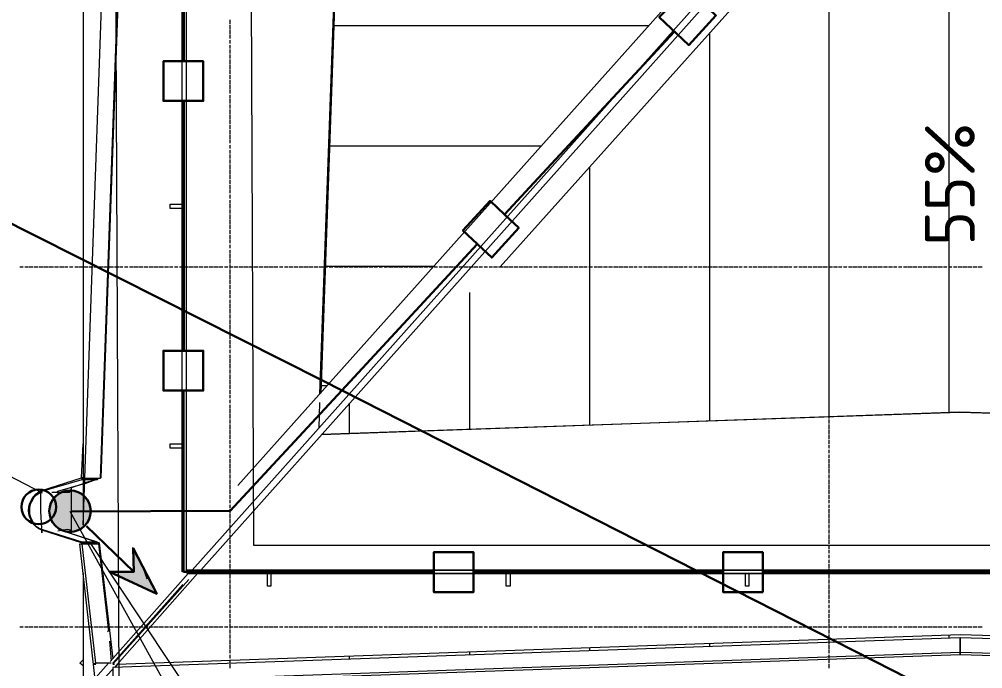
# Model space of a CAD drawing. Header units: millimetres. Extents: x -42533 to 645315, y 3457 to 82611.
# Drawn here: x 542627 to 547451, y 11862 to 15110 of the extents above; entities that cross this region are included whole.
import ezdxf

# ---------------------------------------------------------------- set-up
doc = ezdxf.new("R2010")
doc.units = ezdxf.units.MM
for name, color, linetype, true_color in [('PDF _!ЭОМ.Молниезащита', 7, 'Continuous', 0x954a95), ('PDF _Аннотация', 7, 'Continuous', 0xbababa), ('PDF _Антураж', 7, 'Continuous', 0xbababa), ('PDF _Крыша', 7, 'Continuous', 0xbababa), ('PDF _Крыша штриховка', 7, 'Continuous', 0xbababa), ('PDF _Обобщенные модели', 7, 'Continuous', 0xbababa), ('PDF _Ограждение', 7, 'Continuous', 0xbababa), ('PDF _Оси', 7, 'Continuous', 0xbababa)]:
    doc.layers.add(name, color=color, linetype=linetype, true_color=true_color)
doc.layers.add('PDF _Линии', color=7, linetype='Continuous')
doc.layers.add('PDF _Текст', color=7, linetype='Continuous')
doc.styles.add('PDF GOST Common', font='GOST_Common.ttf')

msp = doc.modelspace()

# ---------------------------------------------------------------- linework, layer by layer
at = {"layer": 'PDF _!ЭОМ.Молниезащита', "color": 1, "lineweight": 30}
msp.add_lwpolyline([(555538.4, 7416.8), (552700.7, 8907.6), (549854.5, 10385.7), (547004.1, 11851.2), (544145.3, 13303.9), (541282.2, 14743.9), (538414.9, 16171.2)], dxfattribs=at)
at = {"layer": 'PDF _!ЭОМ.Молниезащита', "color": 5, "lineweight": 30}
for points in [[(543450.7, 16150), (543450.7, 15150.5), (543450.7, 14900.6), (543548.1, 14900.6), (543548.1, 14701.6), (543349, 14701.6), (543349, 14900.6), (543450.7, 14900.6)], [(546889.8, 16116.2), (546212.1, 15379.2), (546042.7, 15197.1), (546114.7, 15129.3), (545979.2, 14981.1), (545831, 15120.9), (545970.7, 15264.9), (546042.7, 15197.1)], [(545907.2, 15048.9), (545225.3, 14316.1), (545055.9, 14134), (545127.9, 14066.3), (544992.4, 13918), (544848.4, 14053.6), (544983.9, 14201.8), (545055.9, 14134)], [(543450.7, 14701.6), (543450.7, 13702), (543450.7, 13452.1), (543548.1, 13452.1), (543548.1, 13253.1), (543349, 13253.1), (543349, 13452.1), (543450.7, 13452.1)], [(544920.4, 13985.8), (544242.7, 13253.1), (543683.6, 12651.7), (542887.4, 12647.4)], [(543448.6, 13253.1), (543448.6, 12346.7)], [(543448.6, 12346.7), (544452.3, 12346.7), (544702.2, 12346.7), (544702.2, 12444.1), (544901.3, 12444.1), (544901.3, 12245.1), (544702.2, 12245.1), (544702.2, 12346.7)], [(544901.3, 12346.7), (545900.8, 12346.7), (546150.7, 12346.7), (546150.7, 12444.1), (546349.8, 12444.1), (546349.8, 12245.1), (546150.7, 12245.1), (546150.7, 12346.7)], [(546349.8, 12346.7), (547349.3, 12346.7), (547599.2, 12346.7), (547599.2, 12444.1), (547798.3, 12444.1), (547798.3, 12245.1), (547599.2, 12245.1), (547599.2, 12346.7)]]:
    msp.add_lwpolyline(points, dxfattribs=at)
at = {"layer": 'PDF _!ЭОМ.Молниезащита', "color": 251, "lineweight": 5, "true_color": 0x545454}
msp.add_lwpolyline([(542880.9, 12650), (543683.6, 11196.8), (539088.9, 11182)], dxfattribs=at)
at = {"layer": 'PDF _!ЭОМ.Молниезащита', "lineweight": 30}
msp.add_lwpolyline([(542963.6, 12575.4), (543200.8, 12346.7), (543078, 12346.7), (543315.2, 12236.6), (543196.6, 12465.3), (543200.8, 12346.7)], dxfattribs=at)
msp.add_circle((542880.9, 12650), 103.8, dxfattribs=at)
msp.add_arc((514330.6, -50639.5), 76931.2, 53.480075, 71.283866, dxfattribs=at)
at = {"layer": 'PDF _!ЭОМ.Молниезащита', "transparency": 33554559}
for points in [[(542950.9, 12732.1), (542823.9, 12732.1), (542934, 12744.8)], [(542823.9, 12732.1), (542934, 12744.8), (542840.8, 12744.8)], [(542934, 12744.8), (542840.8, 12744.8), (542917, 12749.1)], [(542840.8, 12744.8), (542917, 12749.1), (542857.7, 12749.1)], [(542917, 12749.1), (542857.7, 12749.1), (542895.9, 12753.3)], [(542857.7, 12749.1), (542895.9, 12753.3), (542878.9, 12753.3)], [(542984.8, 12685.5), (542790, 12685.5), (542976.3, 12706.7)], [(542790, 12685.5), (542976.3, 12706.7), (542798.4, 12706.7)], [(542976.3, 12706.7), (542798.4, 12706.7), (542963.6, 12719.4)], [(542798.4, 12706.7), (542963.6, 12719.4), (542811.1, 12719.4)], [(542963.6, 12719.4), (542811.1, 12719.4), (542950.9, 12732.1)], [(542811.1, 12719.4), (542950.9, 12732.1), (542823.9, 12732.1)], [(542993.3, 12647.4), (542781.5, 12647.4), (542989, 12668.6)], [(542781.5, 12647.4), (542989, 12668.6), (542785.7, 12668.6)], [(542785.7, 12630.5), (542993.3, 12647.4), (542781.5, 12647.4)], [(542989, 12668.6), (542785.7, 12668.6), (542984.8, 12685.5)], [(542785.7, 12668.6), (542984.8, 12685.5), (542790, 12685.5)], [(542989, 12630.5), (542785.7, 12630.5), (542993.3, 12647.4)], [(542790, 12609.3), (542989, 12630.5), (542785.7, 12630.5)], [(542984.8, 12609.3), (542790, 12609.3), (542989, 12630.5)], [(542798.4, 12592.4), (542984.8, 12609.3), (542790, 12609.3)], [(542976.3, 12592.4), (542798.4, 12592.4), (542984.8, 12609.3)], [(542811.1, 12579.7), (542976.3, 12592.4), (542798.4, 12592.4)], [(542963.6, 12579.7), (542811.1, 12579.7), (542976.3, 12592.4)], [(542823.9, 12566.9), (542963.6, 12579.7), (542811.1, 12579.7)], [(542950.9, 12566.9), (542823.9, 12566.9), (542963.6, 12579.7)], [(542840.8, 12554.2), (542950.9, 12566.9), (542823.9, 12566.9)], [(542934, 12554.2), (542840.8, 12554.2), (542950.9, 12566.9)], [(542857.7, 12550), (542934, 12554.2), (542840.8, 12554.2)], [(542917, 12550), (542857.7, 12550), (542934, 12554.2)], [(542878.9, 12545.8), (542917, 12550), (542857.7, 12550)], [(542895.9, 12545.8), (542878.9, 12545.8), (542917, 12550)], [(543200.8, 12346.7), (543255.9, 12346.7), (543196.6, 12465.3)], [(543315.2, 12236.6), (543260.1, 12346.7), (543078, 12346.7)], [(543078, 12346.7), (543200.8, 12346.7), (543255.9, 12346.7)], [(543078, 12346.7), (543260.1, 12346.7), (543255.9, 12346.7)]]:
    msp.add_solid(points, dxfattribs=at)
at = {"layer": 'PDF _!ЭОМ.Молниезащита', "color": 251, "true_color": 0x545454, "transparency": 33554559}
msp.add_solid([(543264.3, 12308.6), (543247.4, 12355.2), (543281.3, 12317.1)], dxfattribs=at)
at = {"layer": 'PDF _Аннотация', "color": 8, "lineweight": 9}
for points in [[(542743.4, 12740.6), (541926, 13164.1), (541667.6, 13164.1), (541629.5, 13164.1)], [(542979.5, 12492.8), (543916.6, 11084.6), (544318.9, 11084.6)]]:
    msp.add_lwpolyline(points, dxfattribs=at)
at = {"layer": 'PDF _Антураж', "color": 8, "lineweight": 18}
for points in [[(544132.6, 13236.1), (544420.6, 21253.6), (544136.8, 13240.4)], [(543294, 20016.9), (543035.6, 12816.8), (542955.2, 12787.2)], [(543289.7, 20012.7), (543031.4, 12812.6), (542955.2, 12812.6)], [(544128.3, 13066.7), (544132.6, 13193.8)], [(550489.8, 13049.8), (547334.5, 13143), (544141, 13032.8), (547334.5, 13147.2), (550472.9, 13049.8)], [(547334.5, 13147.2), (547334.5, 13143)], [(542942.4, 12494.9), (542739.1, 12558.5), (542726.4, 12562.7), (542713.7, 12571.2), (542701, 12583.9), (542692.6, 12600.8), (542684.1, 12617.8), (542679.9, 12634.7), (542679.9, 12651.7), (542679.9, 12668.6), (542684.1, 12689.8), (542692.6, 12702.5), (542701, 12719.4), (542713.7, 12732.1), (542726.4, 12740.6), (542739.1, 12749.1), (542942.4, 12808.4)], [(542815.4, 12744.8), (542819.6, 12749.1), (542946.7, 12787.2), (542887.4, 12766), (542887.4, 12753.3)], [(542942.4, 12816.8), (542938.2, 12816.8), (542942.4, 12808.4), (542946.7, 12808.4)], [(542946.7, 12816.8), (542938.2, 12816.8)], [(542955.2, 12808.4), (543018.7, 12808.4), (543018.7, 12812.6)], [(543018.7, 12808.4), (542955.2, 12791.4)], [(543018.7, 12494.9), (542832.3, 12554.2)], [(542887.4, 12545.8), (542887.4, 12537.3), (543027.2, 12490.7), (543094.9, 11910.5)], [(542946.7, 12338.2), (542929.7, 12486.5), (542942.4, 12486.5)], [(543086.4, 11889.3), (543010.2, 11889.3), (542942.4, 12486.5), (543022.9, 12486.5), (543073.7, 12050.2)], [(543476.1, 12308.6), (543094.9, 11885.1), (543103.4, 11885.1)], [(543094.9, 11893.5), (543094.9, 11889.3), (543446.5, 12283.2)], [(551574.1, 11889.3), (547338.7, 12016.4), (547338.7, 11944.3), (547338.7, 12016.4), (543094.9, 11868.1), (543094.9, 11796.1), (547338.7, 11944.3), (547338.7, 11931.6), (547338.7, 11944.3), (551599.5, 11817.3), (551595.3, 11800.3)], [(543116.1, 11885.1), (547338.7, 12033.3), (551434.3, 11910.5)], [(543078, 11999.4), (543086.4, 11902)], [(543082.2, 11889.3), (543010.2, 11889.3), (542997.5, 11885.1), (543006, 11885.1), (543010.2, 11885.1), (543006, 11885.1), (543001.7, 11885.1), (543010.2, 11889.3)]]:
    msp.add_lwpolyline(points, dxfattribs=at)
msp.add_lwpolyline([(542938.2, 12490.7), (542739.1, 12554.2, -0.655239), (542739.1, 12753.3), (542938.2, 12816.8), (542946.7, 12986.2)], format="xyb", dxfattribs=at)
msp.add_lwpolyline([(543018.7, 12490.7), (543018.7, 12494.9), (542942.4, 12494.9), (542938.2, 12490.7)], close=True, dxfattribs=at)
at = {"layer": 'PDF _Крыша', "color": 8, "lineweight": 9}
for points in [[(542946.7, 12490.7), (542946.7, 12486.5)], [(543107.6, 11868.1), (543120.3, 11885.1)]]:
    msp.add_lwpolyline(points, dxfattribs=at)
at = {"layer": 'PDF _Крыша штриховка', "color": 8, "lineweight": 9}
for points in [[(547283.7, 13143), (547283.7, 16387.2)], [(546682.3, 13121.8), (546682.3, 15713.8)], [(543111.9, 15078.5), (543116.1, 15078.5)], [(544200.3, 15078.5), (545775.9, 15078.5)], [(546085.1, 13100.6), (546085.1, 15044.6)], [(543090.7, 14477.1), (543094.9, 14477.1)], [(544179.2, 14477.1), (545242.2, 14477.1)], [(545483.7, 13079.4), (545483.7, 14371.2)], [(543069.5, 13875.7), (543073.7, 13875.7)], [(544158, 13875.7), (544704.3, 13875.7)], [(544882.2, 13058.2), (544882.2, 13744.4)], [(543048.3, 13278.5), (543052.6, 13278.5)], [(544136.8, 13278.5), (544170.7, 13278.5)], [(544280.8, 13037.1), (544280.8, 13189.5)], [(543069.5, 12075.6), (543073.7, 12075.6)], [(547283.7, 12016.4), (547283.7, 12029.1)], [(545483.7, 11952.8), (545483.7, 11965.5)], [(546085.1, 11974), (546085.1, 11986.7)], [(546682.3, 11995.2), (546682.3, 12007.9)], [(544280.8, 11910.5), (544280.8, 11923.2)], [(544882.2, 11931.6), (544882.2, 11944.3)], [(543683.6, 11889.3), (543683.6, 11902)]]:
    msp.add_lwpolyline(points, dxfattribs=at)
at = {"layer": 'PDF _Линии', "color": 8, "lineweight": 9}
for points in [[(553827.3, 24730.9), (582318.5, 24654.6), (582229.5, 32125.8), (589577.9, 32125.8), (589577.9, 54975.5), (598506, 54975.5), (598785.5, 20686.1), (592369, 20686.1), (592432.5, 12524.6), (585626.3, 12571.2), (585592.4, 14451.7), (550752.4, 14451.7), (550752.4, 12478), (543802.2, 12478), (543764.1, 20783.5), (537415.3, 20800.5), (537356, 32655.2)], [(543086.4, 20088.9), (543124.6, 11787.6), (551552.9, 11787.6)]]:
    msp.add_lwpolyline(points, dxfattribs=at)
for points in [[(543213.5, 20127), (537157, 19915.3), (537152.7, 19877.2), (542946.7, 19877.2), (542946.7, 12579.7)], [(551760.4, 12054.5), (551658.8, 11800.3), (547338.7, 11931.6), (543010.2, 11779.2), (542946.7, 12338.2), (542946.7, 11686), (551760.4, 11686)]]:
    msp.add_lwpolyline(points, close=True, dxfattribs=at)
at = {"layer": 'PDF _Линии', "color": 8, "lineweight": 30}
msp.add_circle((542724.2, 12671.2), 86.8, dxfattribs=at)
at = {"layer": 'PDF _Обобщенные модели', "color": 8, "lineweight": 18}
msp.add_lwpolyline([(542734.9, 12753.3), (542734.9, 12749.1)], close=True, dxfattribs=at)
for points in [[(542739.1, 12562.7), (542734.9, 12647.4), (542734.9, 12740.6)], [(542790, 12744.8), (542823.9, 12744.8), (542857.7, 12744.8), (542878.9, 12744.8), (542883.1, 12749.1), (542887.4, 12757.5), (542887.4, 12647.4), (542887.4, 12541.5), (542883.1, 12554.2), (542870.4, 12558.5), (542845, 12554.2), (542819.6, 12550)], [(542739.1, 12550), (542739.1, 12541.5), (542739.1, 12554.2)]]:
    msp.add_lwpolyline(points, dxfattribs=at)
at = {"layer": 'PDF _Ограждение', "color": 8, "lineweight": 9}
for points in [[(543463.4, 12346.7), (543442.2, 12346.7), (543442.2, 20360), (543442.2, 20499.8), (543463.4, 20499.8), (543463.4, 20360)], [(543382.9, 14184.8), (543421, 14184.8), (543442.2, 14184.8), (543442.2, 14163.7), (543421, 14163.7), (543382.9, 14163.7)], [(543382.9, 12986.2), (543421, 12986.2), (543442.2, 12986.2), (543442.2, 12965.1), (543421, 12965.1), (543382.9, 12965.1)], [(543467.6, 12355.2), (543467.6, 12338.2), (551180.2, 12338.2), (551180.2, 12346.7), (551180.2, 12338.2), (543467.6, 12338.2), (543467.6, 12355.2), (551167.5, 12355.2)], [(543870, 12274.7), (543870, 12317.1), (543870, 12338.2), (543886.9, 12338.2), (543886.9, 12317.1), (543886.9, 12274.7)], [(545064.4, 12274.7), (545064.4, 12317.1), (545064.4, 12338.2), (545085.5, 12338.2), (545085.5, 12317.1), (545085.5, 12274.7)], [(546263, 12274.7), (546263, 12317.1), (546263, 12338.2), (546279.9, 12338.2), (546279.9, 12317.1), (546279.9, 12274.7)]]:
    msp.add_lwpolyline(points, close=True, dxfattribs=at)
for points in [[(543463.4, 20360), (543463.4, 12346.7), (543442.2, 12346.7), (543442.2, 20360)], [(546373.1, 15582.5), (546305.3, 15667.2), (543721.7, 12778.7)], [(543493, 12355.2), (546368.8, 15578.3), (546381.5, 15565.6), (546394.3, 15557.1), (543535.4, 12355.2)], [(546398.5, 15561.3), (546491.7, 15497.8), (545034.7, 13871.4)], [(543082.2, 11897.8), (543471.9, 12338.2)], [(543518.5, 12338.2), (543103.4, 11868.1)], [(543078, 12054.5), (543069.5, 12046)], [(542946.7, 11876.6), (542929.7, 11889.3), (542946.7, 11906.2)], [(543094.9, 11859.6), (543035.6, 11796.1), (543022.9, 11808.8), (543010.2, 11817.3), (543073.7, 11889.3)]]:
    msp.add_lwpolyline(points, dxfattribs=at)
at = {"layer": 'PDF _Оси', "color": 8, "lineweight": 9}
for points in [[(543683.6, 15087), (543683.6, 15108.2)], [(546682.3, 15087), (546682.3, 15108.2)], [(543683.6, 15061.6), (543683.6, 15082.7)], [(543683.6, 15036.2), (543683.6, 15057.3)], [(546682.3, 15061.6), (546682.3, 15082.7)], [(546682.3, 15036.2), (546682.3, 15057.3)], [(543683.6, 15015), (543683.6, 15031.9)], [(543683.6, 15010.7), (543683.6, 15010.7)], [(543683.6, 14989.6), (543683.6, 15006.5)], [(546682.3, 15015), (546682.3, 15031.9)], [(546682.3, 15010.7), (546682.3, 15010.7)], [(546682.3, 14989.6), (546682.3, 15006.5)], [(543683.6, 14985.3), (543683.6, 14985.3)], [(543683.6, 14964.2), (543683.6, 14981.1)], [(543683.6, 14938.7), (543683.6, 14959.9)], [(546682.3, 14985.3), (546682.3, 14985.3)], [(546682.3, 14964.2), (546682.3, 14981.1)], [(546682.3, 14938.7), (546682.3, 14959.9)], [(543683.6, 14913.3), (543683.6, 14934.5)], [(543683.6, 14887.9), (543683.6, 14909.1)], [(546682.3, 14913.3), (546682.3, 14934.5)], [(546682.3, 14887.9), (546682.3, 14909.1)], [(543683.6, 14862.5), (543683.6, 14883.7)], [(543683.6, 14837.1), (543683.6, 14858.3)], [(546682.3, 14862.5), (546682.3, 14883.7)], [(546682.3, 14837.1), (546682.3, 14858.3)], [(543683.6, 14811.7), (543683.6, 14832.9)], [(546682.3, 14811.7), (546682.3, 14832.9)], [(543683.6, 14786.3), (543683.6, 14807.4)], [(543683.6, 14760.9), (543683.6, 14782)], [(546682.3, 14786.3), (546682.3, 14807.4)], [(546682.3, 14760.9), (546682.3, 14782)], [(543683.6, 14739.7), (543683.6, 14756.6)], [(543683.6, 14735.4), (543683.6, 14735.4)], [(543683.6, 14714.3), (543683.6, 14731.2)], [(546682.3, 14739.7), (546682.3, 14756.6)], [(546682.3, 14735.4), (546682.3, 14735.4)], [(546682.3, 14714.3), (546682.3, 14731.2)], [(543683.6, 14688.9), (543683.6, 14710)], [(543683.6, 14663.4), (543683.6, 14684.6)], [(546682.3, 14688.9), (546682.3, 14710)], [(546682.3, 14663.4), (546682.3, 14684.6)], [(543683.6, 14638), (543683.6, 14659.2)], [(543683.6, 14612.6), (543683.6, 14633.8)], [(546682.3, 14638), (546682.3, 14659.2)], [(546682.3, 14612.6), (546682.3, 14633.8)], [(543683.6, 14587.2), (543683.6, 14608.4)], [(543683.6, 14561.8), (543683.6, 14583)], [(546682.3, 14587.2), (546682.3, 14608.4)], [(546682.3, 14561.8), (546682.3, 14583)], [(543683.6, 14536.4), (543683.6, 14557.6)], [(543683.6, 14511), (543683.6, 14532.1)], [(546682.3, 14536.4), (546682.3, 14557.6)], [(546682.3, 14511), (546682.3, 14532.1)], [(543683.6, 14489.8), (543683.6, 14506.7)], [(543683.6, 14485.6), (543683.6, 14485.6)], [(543683.6, 14464.4), (543683.6, 14481.3)], [(546682.3, 14489.8), (546682.3, 14506.7)], [(546682.3, 14485.6), (546682.3, 14485.6)], [(546682.3, 14464.4), (546682.3, 14481.3)], [(543683.6, 14460.1), (543683.6, 14460.1)], [(543683.6, 14439), (543683.6, 14455.9)], [(543683.6, 14413.6), (543683.6, 14434.7)], [(546682.3, 14460.1), (546682.3, 14460.1)], [(546682.3, 14439), (546682.3, 14455.9)], [(546682.3, 14413.6), (546682.3, 14434.7)], [(543683.6, 14388.1), (543683.6, 14409.3)], [(543683.6, 14362.7), (543683.6, 14383.9)], [(546682.3, 14388.1), (546682.3, 14409.3)], [(546682.3, 14362.7), (546682.3, 14383.9)], [(543683.6, 14337.3), (543683.6, 14358.5)], [(543683.6, 14311.9), (543683.6, 14333.1)], [(546682.3, 14337.3), (546682.3, 14358.5)], [(546682.3, 14311.9), (546682.3, 14333.1)], [(543683.6, 14286.5), (543683.6, 14307.7)], [(543683.6, 14261.1), (543683.6, 14282.3)], [(546682.3, 14286.5), (546682.3, 14307.7)], [(546682.3, 14261.1), (546682.3, 14282.3)], [(543683.6, 14239.9), (543683.6, 14256.8)], [(543683.6, 14235.7), (543683.6, 14235.7)], [(543683.6, 14214.5), (543683.6, 14231.4)], [(546682.3, 14239.9), (546682.3, 14256.8)], [(546682.3, 14235.7), (546682.3, 14235.7)], [(546682.3, 14214.5), (546682.3, 14231.4)], [(543683.6, 14210.3), (543683.6, 14210.3)], [(543683.6, 14189.1), (543683.6, 14206)], [(543683.6, 14163.7), (543683.6, 14184.8)], [(546682.3, 14210.3), (546682.3, 14210.3)], [(546682.3, 14189.1), (546682.3, 14206)], [(546682.3, 14163.7), (546682.3, 14184.8)], [(543683.6, 14138.3), (543683.6, 14159.4)], [(546682.3, 14138.3), (546682.3, 14159.4)], [(543683.6, 14112.8), (543683.6, 14134)], [(543683.6, 14087.4), (543683.6, 14108.6)], [(546682.3, 14112.8), (546682.3, 14134)], [(546682.3, 14087.4), (546682.3, 14108.6)], [(543683.6, 14062), (543683.6, 14083.2)], [(543683.6, 14036.6), (543683.6, 14057.8)], [(546682.3, 14062), (546682.3, 14083.2)], [(546682.3, 14036.6), (546682.3, 14057.8)], [(543683.6, 14011.2), (543683.6, 14032.4)], [(543683.6, 13990), (543683.6, 14007)], [(546682.3, 14011.2), (546682.3, 14032.4)], [(546682.3, 13990), (546682.3, 14007)], [(543683.6, 13985.8), (543683.6, 13985.8)], [(543683.6, 13964.6), (543683.6, 13981.6)], [(543683.6, 13960.4), (543683.6, 13960.4)], [(543683.6, 13939.2), (543683.6, 13956.1)], [(546682.3, 13985.8), (546682.3, 13985.8)], [(546682.3, 13964.6), (546682.3, 13981.6)], [(546682.3, 13960.4), (546682.3, 13960.4)], [(546682.3, 13939.2), (546682.3, 13956.1)], [(543683.6, 13913.8), (543683.6, 13935)], [(543683.6, 13888.4), (543683.6, 13909.6)], [(546682.3, 13913.8), (546682.3, 13935)], [(546682.3, 13888.4), (546682.3, 13909.6)], [(542629, 13871.4), (542646, 13871.4)], [(542650.2, 13871.4), (542650.2, 13871.4)], [(542654.4, 13871.4), (542671.4, 13871.4)], [(542675.6, 13871.4), (542696.8, 13871.4)], [(542701, 13871.4), (542722.2, 13871.4)], [(542726.4, 13871.4), (542747.6, 13871.4)], [(542751.9, 13871.4), (542773, 13871.4)], [(542777.3, 13871.4), (542798.4, 13871.4)], [(542802.7, 13871.4), (542823.9, 13871.4)], [(542828.1, 13871.4), (542849.3, 13871.4)], [(542853.5, 13871.4), (542870.4, 13871.4)], [(542874.7, 13871.4), (542874.7, 13871.4)], [(542878.9, 13871.4), (542895.9, 13871.4)], [(542900.1, 13871.4), (542900.1, 13871.4)], [(542904.3, 13871.4), (542921.3, 13871.4)], [(542925.5, 13871.4), (542946.7, 13871.4)], [(542950.9, 13871.4), (542972.1, 13871.4)], [(542976.3, 13871.4), (542997.5, 13871.4)], [(543001.7, 13871.4), (543022.9, 13871.4)], [(543027.2, 13871.4), (543048.3, 13871.4)], [(543052.6, 13871.4), (543073.7, 13871.4)], [(543078, 13871.4), (543099.2, 13871.4)], [(543103.4, 13871.4), (543124.6, 13871.4)], [(543128.8, 13871.4), (543145.7, 13871.4)], [(543150, 13871.4), (543150, 13871.4)], [(543154.2, 13871.4), (543171.2, 13871.4)], [(543175.4, 13871.4), (543175.4, 13871.4)], [(543179.6, 13871.4), (543196.6, 13871.4)], [(543200.8, 13871.4), (543222, 13871.4)], [(543226.2, 13871.4), (543247.4, 13871.4)], [(543251.6, 13871.4), (543272.8, 13871.4)], [(543277, 13871.4), (543298.2, 13871.4)], [(543302.4, 13871.4), (543323.6, 13871.4)], [(543327.9, 13871.4), (543349, 13871.4)], [(543353.3, 13871.4), (543374.4, 13871.4)], [(543378.7, 13871.4), (543395.6, 13871.4)], [(543399.9, 13871.4), (543399.9, 13871.4)], [(543404.1, 13871.4), (543421, 13871.4)], [(543425.3, 13871.4), (543425.3, 13871.4)], [(543429.5, 13871.4), (543446.5, 13871.4)], [(543450.7, 13871.4), (543471.9, 13871.4)], [(543476.1, 13871.4), (543497.3, 13871.4)], [(543501.5, 13871.4), (543522.7, 13871.4)], [(543526.9, 13871.4), (543548.1, 13871.4)], [(543552.3, 13871.4), (543573.5, 13871.4)], [(543577.7, 13871.4), (543598.9, 13871.4)], [(543603.2, 13871.4), (543624.3, 13871.4)], [(543628.6, 13871.4), (543645.5, 13871.4)], [(543649.7, 13871.4), (543649.7, 13871.4)], [(543654, 13871.4), (543670.9, 13871.4)], [(543675.2, 13871.4), (543675.2, 13871.4)], [(543679.4, 13871.4), (543696.3, 13871.4)], [(543683.6, 13863), (543683.6, 13884.1)], [(543683.6, 13837.5), (543683.6, 13858.7)], [(543700.6, 13871.4), (543721.7, 13871.4)], [(543726, 13871.4), (543747.2, 13871.4)], [(543751.4, 13871.4), (543772.6, 13871.4)], [(543776.8, 13871.4), (543798, 13871.4)], [(543802.2, 13871.4), (543823.4, 13871.4)], [(543827.6, 13871.4), (543848.8, 13871.4)], [(543853, 13871.4), (543874.2, 13871.4)], [(543878.5, 13871.4), (543899.6, 13871.4)], [(543903.9, 13871.4), (543920.8, 13871.4)], [(543925, 13871.4), (543925, 13871.4)], [(543929.3, 13871.4), (543946.2, 13871.4)], [(543950.5, 13871.4), (543950.5, 13871.4)], [(543954.7, 13871.4), (543971.6, 13871.4)], [(543975.9, 13871.4), (543997, 13871.4)], [(544001.3, 13871.4), (544022.5, 13871.4)], [(544026.7, 13871.4), (544047.9, 13871.4)], [(544052.1, 13871.4), (544073.3, 13871.4)], [(544077.5, 13871.4), (544098.7, 13871.4)], [(544102.9, 13871.4), (544124.1, 13871.4)], [(544128.3, 13871.4), (544149.5, 13871.4)], [(544153.8, 13871.4), (544170.7, 13871.4)], [(544174.9, 13871.4), (544174.9, 13871.4)], [(544179.2, 13871.4), (544196.1, 13871.4)], [(544200.3, 13871.4), (544200.3, 13871.4)], [(544204.6, 13871.4), (544221.5, 13871.4)], [(544225.8, 13871.4), (544246.9, 13871.4)], [(544251.2, 13871.4), (544272.3, 13871.4)], [(544276.6, 13871.4), (544297.8, 13871.4)], [(544302, 13871.4), (544323.2, 13871.4)], [(544327.4, 13871.4), (544348.6, 13871.4)], [(544352.8, 13871.4), (544374, 13871.4)], [(544378.2, 13871.4), (544399.4, 13871.4)], [(544403.6, 13871.4), (544420.6, 13871.4)], [(544424.8, 13871.4), (544424.8, 13871.4)], [(544429.1, 13871.4), (544446, 13871.4)], [(544450.2, 13871.4), (544450.2, 13871.4)], [(544454.5, 13871.4), (544471.4, 13871.4)], [(544475.6, 13871.4), (544496.8, 13871.4)], [(544501.1, 13871.4), (544522.2, 13871.4)], [(544526.5, 13871.4), (544547.6, 13871.4)], [(544551.9, 13871.4), (544573.1, 13871.4)], [(544577.3, 13871.4), (544598.5, 13871.4)], [(544602.7, 13871.4), (544623.9, 13871.4)], [(544628.1, 13871.4), (544649.3, 13871.4)], [(544653.5, 13871.4), (544674.7, 13871.4)], [(544678.9, 13871.4), (544695.9, 13871.4)], [(544700.1, 13871.4), (544700.1, 13871.4)], [(544704.3, 13871.4), (544721.3, 13871.4)], [(544725.5, 13871.4), (544725.5, 13871.4)], [(544729.8, 13871.4), (544746.7, 13871.4)], [(544750.9, 13871.4), (544772.1, 13871.4)], [(544776.3, 13871.4), (544797.5, 13871.4)], [(544801.8, 13871.4), (544822.9, 13871.4)], [(544827.2, 13871.4), (544848.4, 13871.4)], [(544852.6, 13871.4), (544873.8, 13871.4)], [(544878, 13871.4), (544899.2, 13871.4)], [(544903.4, 13871.4), (544924.6, 13871.4)], [(544928.8, 13871.4), (544945.8, 13871.4)], [(544950, 13871.4), (544950, 13871.4)], [(544954.2, 13871.4), (544971.2, 13871.4)], [(544975.4, 13871.4), (544975.4, 13871.4)], [(544979.6, 13871.4), (544996.6, 13871.4)], [(545000.8, 13871.4), (545022, 13871.4)], [(545026.2, 13871.4), (545047.4, 13871.4)], [(545051.6, 13871.4), (545072.8, 13871.4)], [(545077.1, 13871.4), (545098.2, 13871.4)], [(545102.5, 13871.4), (545123.6, 13871.4)], [(545127.9, 13871.4), (545149.1, 13871.4)], [(545153.3, 13871.4), (545174.5, 13871.4)], [(545178.7, 13871.4), (545195.6, 13871.4)], [(545199.9, 13871.4), (545199.9, 13871.4)], [(545204.1, 13871.4), (545221.1, 13871.4)], [(545225.3, 13871.4), (545225.3, 13871.4)], [(545229.5, 13871.4), (545246.5, 13871.4)], [(545250.7, 13871.4), (545271.9, 13871.4)], [(545276.1, 13871.4), (545297.3, 13871.4)], [(545301.5, 13871.4), (545322.7, 13871.4)], [(545326.9, 13871.4), (545348.1, 13871.4)], [(545352.4, 13871.4), (545373.5, 13871.4)], [(545377.8, 13871.4), (545398.9, 13871.4)], [(545403.2, 13871.4), (545424.4, 13871.4)], [(545428.6, 13871.4), (545449.8, 13871.4)], [(545454, 13871.4), (545470.9, 13871.4)], [(545475.2, 13871.4), (545475.2, 13871.4)], [(545479.4, 13871.4), (545496.4, 13871.4)], [(545500.6, 13871.4), (545500.6, 13871.4)], [(545504.8, 13871.4), (545521.8, 13871.4)], [(545526, 13871.4), (545547.2, 13871.4)], [(545551.4, 13871.4), (545572.6, 13871.4)], [(545576.8, 13871.4), (545598, 13871.4)], [(545602.2, 13871.4), (545623.4, 13871.4)], [(545627.7, 13871.4), (545648.8, 13871.4)], [(545653.1, 13871.4), (545674.2, 13871.4)], [(545678.5, 13871.4), (545699.7, 13871.4)], [(545703.9, 13871.4), (545720.8, 13871.4)], [(545725.1, 13871.4), (545725.1, 13871.4)], [(545729.3, 13871.4), (545746.2, 13871.4)], [(545750.5, 13871.4), (545750.5, 13871.4)], [(545754.7, 13871.4), (545771.7, 13871.4)], [(545775.9, 13871.4), (545797.1, 13871.4)], [(545801.3, 13871.4), (545822.5, 13871.4)], [(545826.7, 13871.4), (545847.9, 13871.4)], [(545852.1, 13871.4), (545873.3, 13871.4)], [(545877.5, 13871.4), (545898.7, 13871.4)], [(545903, 13871.4), (545924.1, 13871.4)], [(545928.4, 13871.4), (545949.5, 13871.4)], [(545953.8, 13871.4), (545970.7, 13871.4)], [(545975, 13871.4), (545975, 13871.4)], [(545979.2, 13871.4), (545996.1, 13871.4)], [(546000.4, 13871.4), (546000.4, 13871.4)], [(546004.6, 13871.4), (546021.5, 13871.4)], [(546025.8, 13871.4), (546047, 13871.4)], [(546051.2, 13871.4), (546072.4, 13871.4)], [(546076.6, 13871.4), (546097.8, 13871.4)], [(546102, 13871.4), (546123.2, 13871.4)], [(546127.4, 13871.4), (546148.6, 13871.4)], [(546152.8, 13871.4), (546174, 13871.4)], [(546178.2, 13871.4), (546199.4, 13871.4)], [(546203.7, 13871.4), (546224.8, 13871.4)], [(546229.1, 13871.4), (546246, 13871.4)], [(546250.3, 13871.4), (546250.3, 13871.4)], [(546254.5, 13871.4), (546271.4, 13871.4)], [(546275.7, 13871.4), (546275.7, 13871.4)], [(546279.9, 13871.4), (546296.8, 13871.4)], [(546301.1, 13871.4), (546322.3, 13871.4)], [(546326.5, 13871.4), (546347.7, 13871.4)], [(546351.9, 13871.4), (546373.1, 13871.4)], [(546377.3, 13871.4), (546398.5, 13871.4)], [(546402.7, 13871.4), (546423.9, 13871.4)], [(546428.1, 13871.4), (546449.3, 13871.4)], [(546453.5, 13871.4), (546474.7, 13871.4)], [(546479, 13871.4), (546495.9, 13871.4)], [(546500.1, 13871.4), (546500.1, 13871.4)], [(546504.4, 13871.4), (546521.3, 13871.4)], [(546525.5, 13871.4), (546525.5, 13871.4)], [(546529.8, 13871.4), (546546.7, 13871.4)], [(546551, 13871.4), (546572.1, 13871.4)], [(546576.4, 13871.4), (546597.5, 13871.4)], [(546601.8, 13871.4), (546623, 13871.4)], [(546627.2, 13871.4), (546648.4, 13871.4)], [(546652.6, 13871.4), (546673.8, 13871.4)], [(546678, 13871.4), (546699.2, 13871.4)], [(546682.3, 13863), (546682.3, 13884.1)], [(546682.3, 13837.5), (546682.3, 13858.7)], [(546703.4, 13871.4), (546724.6, 13871.4)], [(546728.8, 13871.4), (546745.8, 13871.4)], [(546750, 13871.4), (546750, 13871.4)], [(546754.3, 13871.4), (546771.2, 13871.4)], [(546775.4, 13871.4), (546775.4, 13871.4)], [(546779.7, 13871.4), (546796.6, 13871.4)], [(546800.8, 13871.4), (546822, 13871.4)], [(546826.3, 13871.4), (546847.4, 13871.4)], [(546851.7, 13871.4), (546872.8, 13871.4)], [(546877.1, 13871.4), (546898.3, 13871.4)], [(546902.5, 13871.4), (546923.7, 13871.4)], [(546927.9, 13871.4), (546949.1, 13871.4)], [(546953.3, 13871.4), (546974.5, 13871.4)], [(546978.7, 13871.4), (546999.9, 13871.4)], [(547004.1, 13871.4), (547021.1, 13871.4)], [(547025.3, 13871.4), (547025.3, 13871.4)], [(547029.6, 13871.4), (547046.5, 13871.4)], [(547050.7, 13871.4), (547050.7, 13871.4)], [(547055, 13871.4), (547071.9, 13871.4)], [(547076.1, 13871.4), (547097.3, 13871.4)], [(547101.6, 13871.4), (547122.7, 13871.4)], [(547127, 13871.4), (547148.1, 13871.4)], [(547152.4, 13871.4), (547173.6, 13871.4)], [(547177.8, 13871.4), (547199, 13871.4)], [(547203.2, 13871.4), (547224.4, 13871.4)], [(547228.6, 13871.4), (547249.8, 13871.4)], [(547254, 13871.4), (547271, 13871.4)], [(547275.2, 13871.4), (547275.2, 13871.4)], [(547279.4, 13871.4), (547296.4, 13871.4)], [(547300.6, 13871.4), (547300.6, 13871.4)], [(547304.9, 13871.4), (547321.8, 13871.4)], [(547326, 13871.4), (547347.2, 13871.4)], [(547351.4, 13871.4), (547372.6, 13871.4)], [(547376.9, 13871.4), (547398, 13871.4)], [(547402.3, 13871.4), (547423.4, 13871.4)], [(547427.7, 13871.4), (547448.9, 13871.4)], [(543683.6, 13812.1), (543683.6, 13833.3)], [(543683.6, 13786.7), (543683.6, 13807.9)], [(546682.3, 13812.1), (546682.3, 13833.3)], [(546682.3, 13786.7), (546682.3, 13807.9)], [(543683.6, 13761.3), (543683.6, 13782.5)], [(543683.6, 13735.9), (543683.6, 13757.1)], [(546682.3, 13761.3), (546682.3, 13782.5)], [(546682.3, 13735.9), (546682.3, 13757.1)], [(543683.6, 13714.7), (543683.6, 13731.7)], [(543683.6, 13710.5), (543683.6, 13710.5)], [(543683.6, 13689.3), (543683.6, 13706.3)], [(546682.3, 13714.7), (546682.3, 13731.7)], [(546682.3, 13710.5), (546682.3, 13710.5)], [(546682.3, 13689.3), (546682.3, 13706.3)], [(543683.6, 13663.9), (543683.6, 13685.1)], [(543683.6, 13638.5), (543683.6, 13659.7)], [(546682.3, 13663.9), (546682.3, 13685.1)], [(546682.3, 13638.5), (546682.3, 13659.7)], [(543683.6, 13613.1), (543683.6, 13634.3)], [(543683.6, 13587.7), (543683.6, 13608.8)], [(546682.3, 13613.1), (546682.3, 13634.3)], [(546682.3, 13587.7), (546682.3, 13608.8)], [(543683.6, 13562.3), (543683.6, 13583.4)], [(543683.6, 13536.8), (543683.6, 13558)], [(546682.3, 13562.3), (546682.3, 13583.4)], [(546682.3, 13536.8), (546682.3, 13558)], [(543683.6, 13511.4), (543683.6, 13532.6)], [(546682.3, 13511.4), (546682.3, 13532.6)], [(543683.6, 13486), (543683.6, 13507.2)], [(543683.6, 13464.8), (543683.6, 13481.8)], [(543683.6, 13460.6), (543683.6, 13460.6)], [(546682.3, 13486), (546682.3, 13507.2)], [(546682.3, 13464.8), (546682.3, 13481.8)], [(546682.3, 13460.6), (546682.3, 13460.6)], [(543683.6, 13439.4), (543683.6, 13456.4)], [(543683.6, 13435.2), (543683.6, 13435.2)], [(543683.6, 13414), (543683.6, 13431)], [(546682.3, 13439.4), (546682.3, 13456.4)], [(546682.3, 13435.2), (546682.3, 13435.2)], [(546682.3, 13414), (546682.3, 13431)], [(543683.6, 13388.6), (543683.6, 13409.8)], [(543683.6, 13363.2), (543683.6, 13384.4)], [(546682.3, 13388.6), (546682.3, 13409.8)], [(546682.3, 13363.2), (546682.3, 13384.4)], [(543683.6, 13337.8), (543683.6, 13359)], [(543683.6, 13312.4), (543683.6, 13333.5)], [(546682.3, 13337.8), (546682.3, 13359)], [(546682.3, 13312.4), (546682.3, 13333.5)], [(543683.6, 13287), (543683.6, 13308.1)], [(543683.6, 13261.5), (543683.6, 13282.7)], [(546682.3, 13287), (546682.3, 13308.1)], [(546682.3, 13261.5), (546682.3, 13282.7)], [(543683.6, 13236.1), (543683.6, 13257.3)], [(543683.6, 13215), (543683.6, 13231.9)], [(546682.3, 13236.1), (546682.3, 13257.3)], [(546682.3, 13215), (546682.3, 13231.9)], [(543683.6, 13210.7), (543683.6, 13210.7)], [(543683.6, 13189.5), (543683.6, 13206.5)], [(543683.6, 13185.3), (543683.6, 13185.3)], [(543683.6, 13164.1), (543683.6, 13181.1)], [(546682.3, 13210.7), (546682.3, 13210.7)], [(546682.3, 13189.5), (546682.3, 13206.5)], [(546682.3, 13185.3), (546682.3, 13185.3)], [(546682.3, 13164.1), (546682.3, 13181.1)], [(543683.6, 13138.7), (543683.6, 13159.9)], [(543683.6, 13113.3), (543683.6, 13134.5)], [(546682.3, 13138.7), (546682.3, 13159.9)], [(546682.3, 13113.3), (546682.3, 13134.5)], [(543683.6, 13087.9), (543683.6, 13109.1)], [(543683.6, 13062.5), (543683.6, 13083.7)], [(546682.3, 13087.9), (546682.3, 13109.1)], [(546682.3, 13062.5), (546682.3, 13083.7)], [(543683.6, 13037.1), (543683.6, 13058.2)], [(543683.6, 13011.7), (543683.6, 13032.8)], [(546682.3, 13037.1), (546682.3, 13058.2)], [(546682.3, 13011.7), (546682.3, 13032.8)], [(543683.6, 12986.2), (543683.6, 13007.4)], [(543683.6, 12965.1), (543683.6, 12982)], [(546682.3, 12986.2), (546682.3, 13007.4)], [(546682.3, 12965.1), (546682.3, 12982)], [(543683.6, 12960.8), (543683.6, 12960.8)], [(543683.6, 12939.7), (543683.6, 12956.6)], [(543683.6, 12935.4), (543683.6, 12935.4)], [(543683.6, 12914.2), (543683.6, 12931.2)], [(546682.3, 12960.8), (546682.3, 12960.8)], [(546682.3, 12939.7), (546682.3, 12956.6)], [(546682.3, 12935.4), (546682.3, 12935.4)], [(546682.3, 12914.2), (546682.3, 12931.2)], [(543683.6, 12888.8), (543683.6, 12910)], [(543683.6, 12863.4), (543683.6, 12884.6)], [(546682.3, 12888.8), (546682.3, 12910)], [(546682.3, 12863.4), (546682.3, 12884.6)], [(543683.6, 12838), (543683.6, 12859.2)], [(543683.6, 12812.6), (543683.6, 12833.8)], [(546682.3, 12838), (546682.3, 12859.2)], [(546682.3, 12812.6), (546682.3, 12833.8)], [(543683.6, 12787.2), (543683.6, 12808.4)], [(546682.3, 12787.2), (546682.3, 12808.4)], [(543683.6, 12761.8), (543683.6, 12782.9)], [(543683.6, 12736.4), (543683.6, 12757.5)], [(546682.3, 12761.8), (546682.3, 12782.9)], [(546682.3, 12736.4), (546682.3, 12757.5)], [(543683.6, 12710.9), (543683.6, 12732.1)], [(543683.6, 12689.8), (543683.6, 12706.7)], [(546682.3, 12710.9), (546682.3, 12732.1)], [(546682.3, 12689.8), (546682.3, 12706.7)], [(543683.6, 12685.5), (543683.6, 12685.5)], [(543683.6, 12664.4), (543683.6, 12681.3)], [(543683.6, 12638.9), (543683.6, 12660.1)], [(546682.3, 12685.5), (546682.3, 12685.5)], [(546682.3, 12664.4), (546682.3, 12681.3)], [(546682.3, 12638.9), (546682.3, 12660.1)], [(543683.6, 12613.5), (543683.6, 12634.7)], [(543683.6, 12588.1), (543683.6, 12609.3)], [(546682.3, 12613.5), (546682.3, 12634.7)], [(546682.3, 12588.1), (546682.3, 12609.3)], [(543683.6, 12562.7), (543683.6, 12583.9)], [(543683.6, 12537.3), (543683.6, 12558.5)], [(546682.3, 12562.7), (546682.3, 12583.9)], [(546682.3, 12537.3), (546682.3, 12558.5)], [(543683.6, 12511.9), (543683.6, 12533.1)], [(543683.6, 12486.5), (543683.6, 12507.7)], [(546682.3, 12511.9), (546682.3, 12533.1)], [(546682.3, 12486.5), (546682.3, 12507.7)], [(543683.6, 12461.1), (543683.6, 12482.2)], [(543683.6, 12439.9), (543683.6, 12456.8)], [(546682.3, 12461.1), (546682.3, 12482.2)], [(546682.3, 12439.9), (546682.3, 12456.8)], [(543683.6, 12435.6), (543683.6, 12435.6)], [(543683.6, 12414.5), (543683.6, 12431.4)], [(543683.6, 12410.2), (543683.6, 12410.2)], [(543683.6, 12389.1), (543683.6, 12406)], [(546682.3, 12435.6), (546682.3, 12435.6)], [(546682.3, 12414.5), (546682.3, 12431.4)], [(546682.3, 12410.2), (546682.3, 12410.2)], [(546682.3, 12389.1), (546682.3, 12406)], [(543683.6, 12363.6), (543683.6, 12384.8)], [(543683.6, 12338.2), (543683.6, 12359.4)], [(546682.3, 12363.6), (546682.3, 12384.8)], [(546682.3, 12338.2), (546682.3, 12359.4)], [(543683.6, 12312.8), (543683.6, 12334)], [(543683.6, 12287.4), (543683.6, 12308.6)], [(546682.3, 12312.8), (546682.3, 12334)], [(546682.3, 12287.4), (546682.3, 12308.6)], [(543683.6, 12262), (543683.6, 12283.2)], [(543683.6, 12236.6), (543683.6, 12257.8)], [(546682.3, 12262), (546682.3, 12283.2)], [(546682.3, 12236.6), (546682.3, 12257.8)], [(543683.6, 12211.2), (543683.6, 12232.4)], [(543683.6, 12190), (543683.6, 12206.9)], [(546682.3, 12211.2), (546682.3, 12232.4)], [(546682.3, 12190), (546682.3, 12206.9)], [(543683.6, 12185.8), (543683.6, 12185.8)], [(543683.6, 12164.6), (543683.6, 12181.5)], [(543683.6, 12160.4), (543683.6, 12160.4)], [(546682.3, 12185.8), (546682.3, 12185.8)], [(546682.3, 12164.6), (546682.3, 12181.5)], [(546682.3, 12160.4), (546682.3, 12160.4)], [(543683.6, 12139.2), (543683.6, 12156.1)], [(543683.6, 12113.8), (543683.6, 12134.9)], [(543683.6, 12088.4), (543683.6, 12109.5)], [(546682.3, 12139.2), (546682.3, 12156.1)], [(546682.3, 12113.8), (546682.3, 12134.9)], [(546682.3, 12088.4), (546682.3, 12109.5)], [(542629, 12071.4), (542646, 12071.4)], [(542650.2, 12071.4), (542650.2, 12071.4)], [(542654.4, 12071.4), (542671.4, 12071.4)], [(542675.6, 12071.4), (542696.8, 12071.4)], [(542701, 12071.4), (542722.2, 12071.4)], [(542726.4, 12071.4), (542747.6, 12071.4)], [(542751.9, 12071.4), (542773, 12071.4)], [(542777.3, 12071.4), (542798.4, 12071.4)], [(542802.7, 12071.4), (542823.9, 12071.4)], [(542828.1, 12071.4), (542849.3, 12071.4)], [(542853.5, 12071.4), (542870.4, 12071.4)], [(542874.7, 12071.4), (542874.7, 12071.4)], [(542878.9, 12071.4), (542895.9, 12071.4)], [(542900.1, 12071.4), (542900.1, 12071.4)], [(542904.3, 12071.4), (542921.3, 12071.4)], [(542925.5, 12071.4), (542946.7, 12071.4)], [(542950.9, 12071.4), (542972.1, 12071.4)], [(542976.3, 12071.4), (542997.5, 12071.4)], [(543001.7, 12071.4), (543022.9, 12071.4)], [(543027.2, 12071.4), (543048.3, 12071.4)], [(543052.6, 12071.4), (543073.7, 12071.4)], [(543078, 12071.4), (543099.2, 12071.4)], [(543103.4, 12071.4), (543124.6, 12071.4)], [(543128.8, 12071.4), (543145.7, 12071.4)], [(543150, 12071.4), (543150, 12071.4)], [(543154.2, 12071.4), (543171.2, 12071.4)], [(543175.4, 12071.4), (543175.4, 12071.4)], [(543179.6, 12071.4), (543196.6, 12071.4)], [(543200.8, 12071.4), (543222, 12071.4)], [(543226.2, 12071.4), (543247.4, 12071.4)], [(543251.6, 12071.4), (543272.8, 12071.4)], [(543277, 12071.4), (543298.2, 12071.4)], [(543302.4, 12071.4), (543323.6, 12071.4)], [(543327.9, 12071.4), (543349, 12071.4)], [(543353.3, 12071.4), (543374.4, 12071.4)], [(543378.7, 12071.4), (543395.6, 12071.4)], [(543399.9, 12071.4), (543399.9, 12071.4)], [(543404.1, 12071.4), (543421, 12071.4)], [(543425.3, 12071.4), (543425.3, 12071.4)], [(543429.5, 12071.4), (543446.5, 12071.4)], [(543450.7, 12071.4), (543471.9, 12071.4)], [(543476.1, 12071.4), (543497.3, 12071.4)], [(543501.5, 12071.4), (543522.7, 12071.4)], [(543526.9, 12071.4), (543548.1, 12071.4)], [(543552.3, 12071.4), (543573.5, 12071.4)], [(543577.7, 12071.4), (543598.9, 12071.4)], [(543603.2, 12071.4), (543624.3, 12071.4)], [(543628.6, 12071.4), (543645.5, 12071.4)], [(543649.7, 12071.4), (543649.7, 12071.4)], [(543654, 12071.4), (543670.9, 12071.4)], [(543675.2, 12071.4), (543675.2, 12071.4)], [(543679.4, 12071.4), (543696.3, 12071.4)], [(543683.6, 12062.9), (543683.6, 12084.1)], [(543700.6, 12071.4), (543721.7, 12071.4)], [(543726, 12071.4), (543747.2, 12071.4)], [(543751.4, 12071.4), (543772.6, 12071.4)], [(543776.8, 12071.4), (543798, 12071.4)], [(543802.2, 12071.4), (543823.4, 12071.4)], [(543827.6, 12071.4), (543848.8, 12071.4)], [(543853, 12071.4), (543874.2, 12071.4)], [(543878.5, 12071.4), (543899.6, 12071.4)], [(543903.9, 12071.4), (543920.8, 12071.4)], [(543925, 12071.4), (543925, 12071.4)], [(543929.3, 12071.4), (543946.2, 12071.4)], [(543950.5, 12071.4), (543950.5, 12071.4)], [(543954.7, 12071.4), (543971.6, 12071.4)], [(543975.9, 12071.4), (543997, 12071.4)], [(544001.3, 12071.4), (544022.5, 12071.4)], [(544026.7, 12071.4), (544047.9, 12071.4)], [(544052.1, 12071.4), (544073.3, 12071.4)], [(544077.5, 12071.4), (544098.7, 12071.4)], [(544102.9, 12071.4), (544124.1, 12071.4)], [(544128.3, 12071.4), (544149.5, 12071.4)], [(544153.8, 12071.4), (544170.7, 12071.4)], [(544174.9, 12071.4), (544174.9, 12071.4)], [(544179.2, 12071.4), (544196.1, 12071.4)], [(544200.3, 12071.4), (544200.3, 12071.4)], [(544204.6, 12071.4), (544221.5, 12071.4)], [(544225.8, 12071.4), (544246.9, 12071.4)], [(544251.2, 12071.4), (544272.3, 12071.4)], [(544276.6, 12071.4), (544297.8, 12071.4)], [(544302, 12071.4), (544323.2, 12071.4)], [(544327.4, 12071.4), (544348.6, 12071.4)], [(544352.8, 12071.4), (544374, 12071.4)], [(544378.2, 12071.4), (544399.4, 12071.4)], [(544403.6, 12071.4), (544420.6, 12071.4)], [(544424.8, 12071.4), (544424.8, 12071.4)], [(544429.1, 12071.4), (544446, 12071.4)], [(544450.2, 12071.4), (544450.2, 12071.4)], [(544454.5, 12071.4), (544471.4, 12071.4)], [(544475.6, 12071.4), (544496.8, 12071.4)], [(544501.1, 12071.4), (544522.2, 12071.4)], [(544526.5, 12071.4), (544547.6, 12071.4)], [(544551.9, 12071.4), (544573.1, 12071.4)], [(544577.3, 12071.4), (544598.5, 12071.4)], [(544602.7, 12071.4), (544623.9, 12071.4)], [(544628.1, 12071.4), (544649.3, 12071.4)], [(544653.5, 12071.4), (544674.7, 12071.4)], [(544678.9, 12071.4), (544695.9, 12071.4)], [(544700.1, 12071.4), (544700.1, 12071.4)], [(544704.3, 12071.4), (544721.3, 12071.4)], [(544725.5, 12071.4), (544725.5, 12071.4)], [(544729.8, 12071.4), (544746.7, 12071.4)], [(544750.9, 12071.4), (544772.1, 12071.4)], [(544776.3, 12071.4), (544797.5, 12071.4)], [(544801.8, 12071.4), (544822.9, 12071.4)], [(544827.2, 12071.4), (544848.4, 12071.4)], [(544852.6, 12071.4), (544873.8, 12071.4)], [(544878, 12071.4), (544899.2, 12071.4)], [(544903.4, 12071.4), (544924.6, 12071.4)], [(544928.8, 12071.4), (544945.8, 12071.4)], [(544950, 12071.4), (544950, 12071.4)], [(544954.2, 12071.4), (544971.2, 12071.4)], [(544975.4, 12071.4), (544975.4, 12071.4)], [(544979.6, 12071.4), (544996.6, 12071.4)], [(545000.8, 12071.4), (545022, 12071.4)], [(545026.2, 12071.4), (545047.4, 12071.4)], [(545051.6, 12071.4), (545072.8, 12071.4)], [(545077.1, 12071.4), (545098.2, 12071.4)], [(545102.5, 12071.4), (545123.6, 12071.4)], [(545127.9, 12071.4), (545149.1, 12071.4)], [(545153.3, 12071.4), (545174.5, 12071.4)], [(545178.7, 12071.4), (545195.6, 12071.4)], [(545199.9, 12071.4), (545199.9, 12071.4)], [(545204.1, 12071.4), (545221.1, 12071.4)], [(545225.3, 12071.4), (545225.3, 12071.4)], [(545229.5, 12071.4), (545246.5, 12071.4)], [(545250.7, 12071.4), (545271.9, 12071.4)], [(545276.1, 12071.4), (545297.3, 12071.4)], [(545301.5, 12071.4), (545322.7, 12071.4)], [(545326.9, 12071.4), (545348.1, 12071.4)], [(545352.4, 12071.4), (545373.5, 12071.4)], [(545377.8, 12071.4), (545398.9, 12071.4)], [(545403.2, 12071.4), (545424.4, 12071.4)], [(545428.6, 12071.4), (545449.8, 12071.4)], [(545454, 12071.4), (545470.9, 12071.4)], [(545475.2, 12071.4), (545475.2, 12071.4)], [(545479.4, 12071.4), (545496.4, 12071.4)], [(545500.6, 12071.4), (545500.6, 12071.4)], [(545504.8, 12071.4), (545521.8, 12071.4)], [(545526, 12071.4), (545547.2, 12071.4)], [(545551.4, 12071.4), (545572.6, 12071.4)], [(545576.8, 12071.4), (545598, 12071.4)], [(545602.2, 12071.4), (545623.4, 12071.4)], [(545627.7, 12071.4), (545648.8, 12071.4)], [(545653.1, 12071.4), (545674.2, 12071.4)], [(545678.5, 12071.4), (545699.7, 12071.4)], [(545703.9, 12071.4), (545720.8, 12071.4)], [(545725.1, 12071.4), (545725.1, 12071.4)], [(545729.3, 12071.4), (545746.2, 12071.4)], [(545750.5, 12071.4), (545750.5, 12071.4)], [(545754.7, 12071.4), (545771.7, 12071.4)], [(545775.9, 12071.4), (545797.1, 12071.4)], [(545801.3, 12071.4), (545822.5, 12071.4)], [(545826.7, 12071.4), (545847.9, 12071.4)], [(545852.1, 12071.4), (545873.3, 12071.4)], [(545877.5, 12071.4), (545898.7, 12071.4)], [(545903, 12071.4), (545924.1, 12071.4)], [(545928.4, 12071.4), (545949.5, 12071.4)], [(545953.8, 12071.4), (545970.7, 12071.4)], [(545975, 12071.4), (545975, 12071.4)], [(545979.2, 12071.4), (545996.1, 12071.4)], [(546000.4, 12071.4), (546000.4, 12071.4)], [(546004.6, 12071.4), (546021.5, 12071.4)], [(546025.8, 12071.4), (546047, 12071.4)], [(546051.2, 12071.4), (546072.4, 12071.4)], [(546076.6, 12071.4), (546097.8, 12071.4)], [(546102, 12071.4), (546123.2, 12071.4)], [(546127.4, 12071.4), (546148.6, 12071.4)], [(546152.8, 12071.4), (546174, 12071.4)], [(546178.2, 12071.4), (546199.4, 12071.4)], [(546203.7, 12071.4), (546224.8, 12071.4)], [(546229.1, 12071.4), (546246, 12071.4)], [(546250.3, 12071.4), (546250.3, 12071.4)], [(546254.5, 12071.4), (546271.4, 12071.4)], [(546275.7, 12071.4), (546275.7, 12071.4)], [(546279.9, 12071.4), (546296.8, 12071.4)], [(546301.1, 12071.4), (546322.3, 12071.4)], [(546326.5, 12071.4), (546347.7, 12071.4)], [(546351.9, 12071.4), (546373.1, 12071.4)], [(546377.3, 12071.4), (546398.5, 12071.4)], [(546402.7, 12071.4), (546423.9, 12071.4)], [(546428.1, 12071.4), (546449.3, 12071.4)], [(546453.5, 12071.4), (546474.7, 12071.4)], [(546479, 12071.4), (546495.9, 12071.4)], [(546500.1, 12071.4), (546500.1, 12071.4)], [(546504.4, 12071.4), (546521.3, 12071.4)], [(546525.5, 12071.4), (546525.5, 12071.4)], [(546529.8, 12071.4), (546546.7, 12071.4)], [(546551, 12071.4), (546572.1, 12071.4)], [(546576.4, 12071.4), (546597.5, 12071.4)], [(546601.8, 12071.4), (546623, 12071.4)], [(546627.2, 12071.4), (546648.4, 12071.4)], [(546652.6, 12071.4), (546673.8, 12071.4)], [(546678, 12071.4), (546699.2, 12071.4)], [(546682.3, 12062.9), (546682.3, 12084.1)], [(546703.4, 12071.4), (546724.6, 12071.4)], [(546728.8, 12071.4), (546745.8, 12071.4)], [(546750, 12071.4), (546750, 12071.4)], [(546754.3, 12071.4), (546771.2, 12071.4)], [(546775.4, 12071.4), (546775.4, 12071.4)], [(546779.7, 12071.4), (546796.6, 12071.4)], [(546800.8, 12071.4), (546822, 12071.4)], [(546826.3, 12071.4), (546847.4, 12071.4)], [(546851.7, 12071.4), (546872.8, 12071.4)], [(546877.1, 12071.4), (546898.3, 12071.4)], [(546902.5, 12071.4), (546923.7, 12071.4)], [(546927.9, 12071.4), (546949.1, 12071.4)], [(546953.3, 12071.4), (546974.5, 12071.4)], [(546978.7, 12071.4), (546999.9, 12071.4)], [(547004.1, 12071.4), (547021.1, 12071.4)], [(547025.3, 12071.4), (547025.3, 12071.4)], [(547029.6, 12071.4), (547046.5, 12071.4)], [(547050.7, 12071.4), (547050.7, 12071.4)], [(547055, 12071.4), (547071.9, 12071.4)], [(547076.1, 12071.4), (547097.3, 12071.4)], [(547101.6, 12071.4), (547122.7, 12071.4)], [(547127, 12071.4), (547148.1, 12071.4)], [(547152.4, 12071.4), (547173.6, 12071.4)], [(547177.8, 12071.4), (547199, 12071.4)], [(547203.2, 12071.4), (547224.4, 12071.4)], [(547228.6, 12071.4), (547249.8, 12071.4)], [(547254, 12071.4), (547271, 12071.4)], [(547275.2, 12071.4), (547275.2, 12071.4)], [(547279.4, 12071.4), (547296.4, 12071.4)], [(547300.6, 12071.4), (547300.6, 12071.4)], [(547304.9, 12071.4), (547321.8, 12071.4)], [(547326, 12071.4), (547347.2, 12071.4)], [(547351.4, 12071.4), (547372.6, 12071.4)], [(547376.9, 12071.4), (547398, 12071.4)], [(547402.3, 12071.4), (547423.4, 12071.4)], [(547427.7, 12071.4), (547448.9, 12071.4)], [(543683.6, 12037.5), (543683.6, 12058.7)], [(543683.6, 12012.1), (543683.6, 12033.3)], [(546682.3, 12037.5), (546682.3, 12058.7)], [(546682.3, 12012.1), (546682.3, 12033.3)], [(543683.6, 11986.7), (543683.6, 12007.9)], [(543683.6, 11961.3), (543683.6, 11982.5)], [(546682.3, 11986.7), (546682.3, 12007.9)], [(546682.3, 11961.3), (546682.3, 11982.5)], [(543683.6, 11940.1), (543683.6, 11957.1)], [(543683.6, 11935.9), (543683.6, 11935.9)], [(543683.6, 11914.7), (543683.6, 11931.6)], [(546682.3, 11940.1), (546682.3, 11957.1)], [(546682.3, 11935.9), (546682.3, 11935.9)], [(546682.3, 11914.7), (546682.3, 11931.6)], [(543683.6, 11910.5), (543683.6, 11910.5)], [(543683.6, 11889.3), (543683.6, 11906.2)], [(543683.6, 11863.9), (543683.6, 11885.1)], [(546682.3, 11910.5), (546682.3, 11910.5)], [(546682.3, 11889.3), (546682.3, 11906.2)], [(546682.3, 11863.9), (546682.3, 11885.1)]]:
    msp.add_lwpolyline(points, dxfattribs=at)

# ---------------------------------------------------------------- texts
at = {"layer": 'PDF _Текст', "color": 7, "insert": (547286.2, 13977.8), "char_height": 250.03, "attachment_point": 4, "rotation": 90, "style": 'PDF GOST Common'}
msp.add_mtext('55%', dxfattribs=at)

doc.saveas('drawing.dxf')
